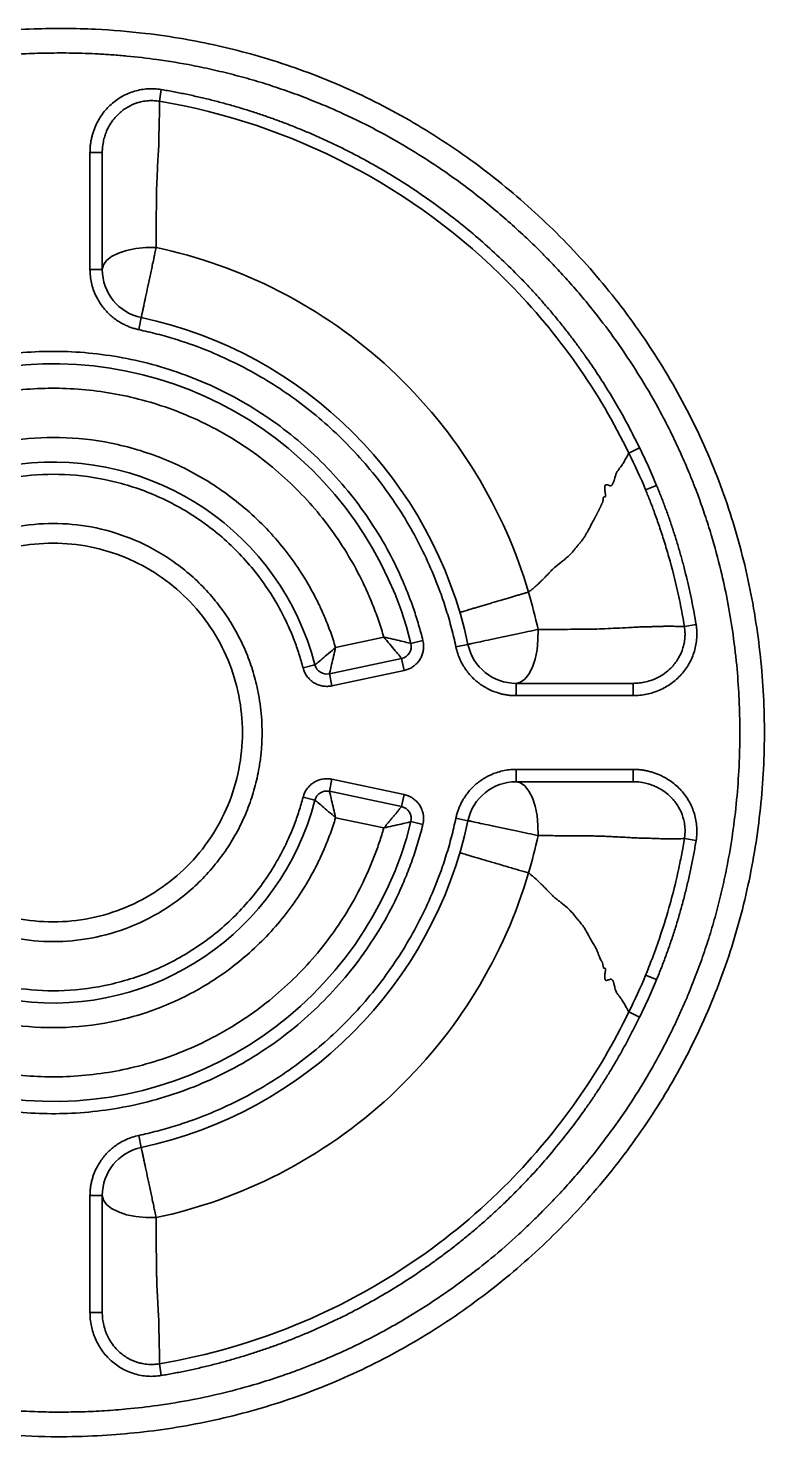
# Model space of a CAD drawing. Header units: millimetres. Extents: x 5 to 416, y 2 to 292.
# Drawn here: x 316.89 to 341.86, y 189.2 to 236.94 of the extents above; entities that cross this region are included whole.
import ezdxf

# ---------------------------------------------------------------- set-up
doc = ezdxf.new("R2010")
doc.units = ezdxf.units.MM

msp = doc.modelspace()

# ---------------------------------------------------------------- linework, layer by layer
at = {"color": 7, "linetype": 'Continuous', "lineweight": 35}
for p, q in [((321.33247, 234.46004), (321.39928, 234.857)), ((318.98188, 228.75993), (318.98188, 232.72445)), ((319.39854, 232.72527), (319.39854, 228.75993)), ((319.39854, 228.75993), (318.98188, 228.75993)), ((320.71889, 227.12965), (320.63231, 226.72207)), ((337.61137, 222.71196), (337.25013, 222.53493)), ((338.18788, 221.44309), (337.81611, 221.28901)), ((339.52739, 216.72993), (339.12936, 216.66421)), ((327.30607, 215.95542), (328.94119, 216.30297)), ((329.86183, 216.08737), (330.26616, 216.18801)), ((331.38554, 215.96884), (331.79311, 216.05542)), ((326.20348, 215.25804), (326.60689, 215.3623)), ((329.54413, 215.57918), (327.09693, 215.05901)), ((329.63076, 215.17162), (329.54413, 215.57918)), ((327.09693, 215.05901), (327.18356, 214.65145)), ((329.63076, 215.17162), (327.18356, 214.65145)), ((333.4234, 214.73508), (333.4234, 214.31841)), ((333.4234, 214.73508), (337.39379, 214.73508)), ((337.39379, 214.73508), (337.39379, 214.31841)), ((337.39379, 214.31841), (333.4234, 214.31841)), ((327.18356, 211.48537), (327.09693, 211.07781)), ((327.18356, 211.48537), (329.63076, 210.9652)), ((333.4234, 211.81841), (337.39379, 211.81841)), ((333.4234, 211.40174), (333.4234, 211.81841)), ((327.09693, 211.07781), (329.54413, 210.55764)), ((337.39464, 211.40174), (333.4234, 211.40174)), ((326.60689, 210.77451), (326.20348, 210.87878)), ((329.54413, 210.55764), (329.63076, 210.9652)), ((328.94119, 209.83384), (327.30607, 210.1814)), ((330.26616, 209.94881), (329.86183, 210.04944)), ((331.79311, 210.0814), (331.38554, 210.16798)), ((339.52739, 209.40689), (339.13024, 209.47253)), ((337.81611, 204.84781), (338.18788, 204.69373)), ((337.25013, 203.60189), (337.61137, 203.42486)), ((320.63231, 199.41474), (320.71889, 199.00717)), ((318.98188, 193.41237), (318.98188, 197.37688)), ((319.39854, 197.37688), (318.98188, 197.37688)), ((319.39854, 197.37688), (319.39854, 193.41237)), ((319.39854, 193.41237), (318.98188, 193.41237)), ((321.39928, 191.27982), (321.33238, 191.67767))]:
    msp.add_line(p, q, dxfattribs=at)
at = {"color": 7, "linetype": 'Continuous', "lineweight": 35, "flags": 128}
for points in [[(319.39854, 228.75993), (319.43455, 228.91489), (319.54103, 229.06314), (319.71337, 229.1983), (319.94413, 229.31451), (320.22334, 229.40675), (320.53892, 229.47105), (320.87725, 229.50461), (321.2237, 229.506)], [(334.16897, 216.56023), (334.16759, 216.21378), (334.13404, 215.87545), (334.06979, 215.55987), (333.97761, 215.28066), (333.86147, 215.0499), (333.72641, 214.87756), (333.57825, 214.77109), (333.4234, 214.73508)], [(333.4234, 211.40174), (333.57825, 211.36573), (333.72641, 211.25925), (333.86147, 211.08691), (333.97761, 210.85615), (334.06979, 210.57695), (334.13404, 210.26136), (334.16759, 209.92304), (334.16897, 209.57659)], [(321.2237, 196.63082), (320.87725, 196.6322), (320.53892, 196.66577), (320.22334, 196.73006), (319.94413, 196.82231), (319.71337, 196.93852), (319.54103, 197.07367), (319.43455, 197.22193), (319.39854, 197.37688)]]:
    msp.add_lwpolyline(points, dxfattribs=at)
at = {"color": 7, "linetype": 'Continuous', "lineweight": 35}
for centre, radius, start, end in [((317.73188, 213.06841), 21.69254, 44.564061, 80.445664), ((321.06521, 228.75993), 1.66667, 180, 258.006999), ((317.73188, 213.06841), 14.375, 11.993001, 78.006999), ((317.73188, 213.06841), 12.5, 13.976108, 346.023892), ((317.73188, 213.06841), 9.16667, 14.491906, 345.508094), ((329.4575, 215.98674), 0.41667, 282, 13.976108), ((333.4234, 216.40174), 1.66667, 191.993001, 270), ((327.0103, 215.46657), 0.41667, 194.491906, 282), ((327.0103, 210.67024), 0.41667, 78, 165.508094), ((333.4234, 209.73508), 1.66667, 90, 168.006999), ((329.4575, 210.15007), 0.41667, 346.023892, 78), ((317.73188, 213.06841), 14.375, 281.993001, 348.006999), ((321.06521, 197.37688), 1.66667, 101.993001, 180), ((317.73188, 213.06841), 21.69254, 293.069586, 315.435939)]:
    msp.add_arc(centre, radius, start, end, dxfattribs=at)
for points, knots in [([(308.83937, 190.99858), (309.71182, 190.67176), (311.34421, 190.06026), (313.7316, 189.53911), (315.80497, 189.2729), (317.55303, 189.19161), (319.02717, 189.2172), (320.34162, 189.31066), (321.60989, 189.46559), (323.31529, 189.76652), (325.43914, 190.32451), (327.91203, 191.28851), (330.26399, 192.5345), (332.46094, 194.0358), (334.47842, 195.76475), (336.29759, 197.69835), (337.89875, 199.81766), (339.25685, 202.10399), (340.34481, 204.53217), (341.14498, 207.0673), (341.65339, 209.67601), (341.878, 212.32479), (341.81435, 214.98331), (341.46503, 217.61834), (340.82828, 220.19759), (339.90218, 222.68671), (338.69299, 225.05298), (337.22366, 227.27013), (335.52203, 229.31513), (333.61017, 231.16172), (331.51389, 232.79249), (329.25011, 234.18188), (326.88105, 235.28944), (324.86387, 235.96486), (323.29557, 236.3559), (322.10561, 236.59111), (320.73575, 236.78976), (319.04161, 236.93022), (316.96423, 236.94161), (314.84778, 236.76103), (312.78314, 236.39586), (310.83099, 235.8998), (309.52275, 235.39955), (308.83937, 235.13823)], [0, 0, 0, 0, 0.02978939, 0.05573712, 0.0780032, 0.09665369, 0.11170322, 0.12517931, 0.13882231, 0.15258744, 0.18059684, 0.20896119, 0.23736841, 0.2656176, 0.29397425, 0.32226149, 0.35044561, 0.37883944, 0.40721156, 0.43543629, 0.46375692, 0.49212449, 0.52037215, 0.54872421, 0.5770516, 0.60524326, 0.63355662, 0.66193301, 0.690221, 0.71855692, 0.74686147, 0.77507894, 0.80341215, 0.83039737, 0.84303158, 0.85513871, 0.86921376, 0.88732341, 0.9095151, 0.93564509, 0.95519554, 0.97659584, 1, 1, 1, 1]), ([(309.1578, 234.36945), (309.26784, 234.41444), (309.50252, 234.51039), (309.87957, 234.65532), (310.30341, 234.80961), (310.77489, 234.96982), (311.53976, 235.21017), (312.43936, 235.45124), (313.468, 235.67306), (314.49968, 235.85291), (315.61856, 235.99258), (316.69361, 236.06902), (317.45315, 236.09432), (317.83812, 236.09629), (317.96962, 236.09696)], [0, 0, 0, 0, 0.0394614, 0.08416537, 0.13408154, 0.18918369, 0.24945201, 0.40021465, 0.49812837, 0.59869329, 0.74777272, 0.87220546, 0.95634824, 1, 1, 1, 1]), ([(317.96962, 236.09696), (318.10694, 236.09636), (318.38862, 236.09512), (318.82154, 236.08374), (319.27509, 236.06407), (319.74882, 236.03416), (320.41084, 235.97883), (321.322, 235.87291), (322.31086, 235.70893), (323.20255, 235.52099), (323.93211, 235.34183), (324.65728, 235.13805), (325.37749, 234.9088), (326.09172, 234.65682), (326.56035, 234.46781), (326.79443, 234.37339)], [0, 0, 0, 0, 0.04552136, 0.09337935, 0.14355198, 0.19601199, 0.2507263, 0.36376574, 0.50000406, 0.58284413, 0.66581167, 0.74899961, 0.83250353, 0.91633401, 1, 1, 1, 1]), ([(318.98188, 232.72445), (318.98248, 232.76825), (318.98368, 232.85557), (318.99536, 232.98587), (319.01429, 233.11487), (319.04117, 233.2426), (319.0758, 233.36902), (319.11825, 233.49416), (319.20911, 233.71834), (319.38194, 234.0253), (319.68894, 234.36957), (320.06331, 234.63786), (320.41821, 234.78705), (320.71531, 234.85813), (320.94323, 234.8855), (321.17266, 234.88873), (321.324, 234.86754), (321.39928, 234.857)], [0, 0, 0, 0, 0.0358545, 0.07147893, 0.10700209, 0.14255389, 0.17826391, 0.21426001, 0.25066708, 0.3762564, 0.50035628, 0.62539753, 0.75022797, 0.81281205, 0.8750377, 0.9378465, 1, 1, 1, 1]), ([(319.3971, 232.72536), (319.39848, 232.76903), (319.40239, 232.89248), (319.42812, 233.07632), (319.47836, 233.27312), (319.54844, 233.46542), (319.68819, 233.73971), (319.92284, 234.03155), (320.25524, 234.2778), (320.5294, 234.39761), (320.76823, 234.45845), (320.95697, 234.48327), (321.15406, 234.4846), (321.27633, 234.46777), (321.33247, 234.46004)], [0, 0, 0, 0, 0.04437645, 0.12545415, 0.18808028, 0.25058148, 0.33310935, 0.50008321, 0.62512636, 0.74999704, 0.80077246, 0.87489229, 0.94256198, 1, 1, 1, 1]), ([(321.2237, 229.506), (321.22447, 229.63613), (321.22602, 229.89613), (321.22808, 230.28109), (321.22999, 230.7057), (321.23351, 231.15321), (321.24223, 231.57045), (321.25467, 231.86771), (321.27007, 232.17132), (321.28318, 232.45909), (321.30011, 232.75714), (321.31234, 232.92678), (321.31704, 233.0377), (321.31321, 233.0919), (321.31153, 233.14092), (321.31231, 233.20792), (321.31806, 233.34608), (321.32515, 233.55408), (321.33059, 233.76758), (321.33384, 233.98706), (321.33455, 234.21308), (321.33321, 234.37214), (321.33247, 234.46005)], [0, 0, 0, 0, 0.050248117, 0.100394895, 0.150685937, 0.218351323, 0.280807037, 0.321325285, 0.34420963, 0.41405355, 0.454227962, 0.500025002, 0.514354479, 0.52690362, 0.535679052, 0.548564448, 0.576517161, 0.64165742, 0.729395613, 0.792712009, 0.885446392, 1, 1, 1, 1]), ([(321.39928, 234.857), (321.54242, 234.83208), (321.82843, 234.78228), (322.25512, 234.69706), (322.67952, 234.60421), (323.10148, 234.50299), (323.52105, 234.39359), (323.93821, 234.27597), (324.35296, 234.15014), (324.76531, 234.01607), (325.17527, 233.87384), (325.58276, 233.72323), (325.98809, 233.56497), (326.25581, 233.45272), (326.38981, 233.39653)], [0, 0, 0, 0, 0.08362953, 0.16709773, 0.25043663, 0.33367842, 0.41685542, 0.5, 0.58314458, 0.66632158, 0.74956337, 0.83290227, 0.91637047, 1, 1, 1, 1]), ([(326.79443, 234.37339), (326.89347, 234.33195), (327.14195, 234.22795), (327.58595, 234.03061), (328.17266, 233.75259), (328.96634, 233.34394), (329.85401, 232.83511), (330.69839, 232.29346), (331.39443, 231.80727), (331.99823, 231.35542), (332.58796, 230.88388), (333.16213, 230.3933), (333.72124, 229.8863), (334.07979, 229.5338), (334.25891, 229.35769)], [0, 0, 0, 0, 0.03558279, 0.08928073, 0.16102703, 0.25075091, 0.38510435, 0.49998242, 0.58313496, 0.66646808, 0.74990247, 0.83335711, 0.91675023, 1, 1, 1, 1]), ([(326.38981, 233.39653), (326.52204, 233.33934), (326.7863, 233.22504), (327.17814, 233.04396), (327.56617, 232.85603), (327.9501, 232.66055), (328.33001, 232.45771), (328.70588, 232.24745), (329.07771, 232.02978), (329.44551, 231.80472), (329.80927, 231.57225), (330.28842, 231.25274), (330.87512, 230.83635), (331.55851, 230.31024), (332.21984, 229.75772), (332.86126, 229.18092), (333.26951, 228.77557), (333.47388, 228.57266)], [0, 0, 0, 0, 0.05011098, 0.10014671, 0.15012618, 0.20006847, 0.24999268, 0.29991795, 0.34986341, 0.39984816, 0.44989128, 0.50001174, 0.60015384, 0.70007086, 0.79991556, 0.89984103, 1, 1, 1, 1]), ([(321.2237, 229.506), (321.21704, 229.47471), (321.20444, 229.41552), (321.18596, 229.3288), (321.16948, 229.25119), (321.1551, 229.18322), (321.13052, 229.06719), (321.09647, 228.90747), (321.03658, 228.62493), (320.9639, 228.28309), (320.88297, 227.90203), (320.82537, 227.63091), (320.78701, 227.45031), (320.76648, 227.35362), (320.75257, 227.28824), (320.74375, 227.24641), (320.73579, 227.21008), (320.72843, 227.17348), (320.71966, 227.13844), (320.71917, 227.13281), (320.71889, 227.12965)], [0, 0, 0, 0, 0.03138588, 0.05938659, 0.08400039, 0.10522726, 0.12306834, 0.19160772, 0.25022148, 0.3771077, 0.49986632, 0.62262493, 0.68593291, 0.74977971, 0.78175417, 0.81366053, 0.84341877, 0.87700158, 0.93080679, 1, 1, 1, 1]), ([(333.84741, 217.82818), (333.44392, 219.19452), (332.84859, 220.56036), (331.27289, 223.13265), (330.29244, 224.3371), (328.03253, 226.43447), (326.75455, 227.32586), (324.05413, 228.71181), (322.63373, 229.20641), (321.2237, 229.506)], [0, 0, 0, 0, 0.25, 0.25, 0.5, 0.5, 0.75, 0.75, 1, 1, 1, 1]), ([(334.25891, 229.35769), (334.35381, 229.26196), (334.56965, 229.04424), (334.92387, 228.66999), (335.34414, 228.20526), (335.90586, 227.54684), (336.52256, 226.75971), (337.14448, 225.88063), (337.73599, 224.9611), (338.25325, 224.06231), (338.69315, 223.20447), (339.01381, 222.52354), (339.19597, 222.09418), (339.28024, 221.89556)], [0, 0, 0, 0, 0.04467291, 0.10160307, 0.17075455, 0.25230752, 0.38838545, 0.50197838, 0.60906196, 0.75063231, 0.84543864, 0.92849923, 1, 1, 1, 1]), ([(320.63231, 226.72207), (320.58745, 226.73248), (320.49801, 226.75323), (320.36704, 226.79539), (320.23925, 226.84546), (320.11481, 226.90425), (319.92822, 227.00786), (319.69235, 227.17808), (319.43821, 227.44206), (319.2327, 227.74561), (319.10272, 228.03965), (319.02814, 228.30394), (318.989, 228.53053), (318.98426, 228.6833), (318.98188, 228.75993)], [0, 0, 0, 0, 0.048729019, 0.097150143, 0.145476293, 0.193921642, 0.242698794, 0.371291517, 0.500037944, 0.628630703, 0.757377168, 0.838383315, 0.918926898, 1, 1, 1, 1]), ([(333.18708, 228.2902), (334.02677, 227.43765), (334.79298, 226.51769), (336.15321, 224.58449), (336.7472, 223.57147), (337.24998, 222.53486)], [0, 0, 0, 0, 0.5, 0.5, 1, 1, 1, 1]), ([(333.47388, 228.57266), (333.56715, 228.47697), (333.7536, 228.28568), (334.02651, 227.99253), (334.29423, 227.69508), (334.55628, 227.39286), (334.8128, 227.086), (335.06374, 226.77447), (335.30912, 226.45828), (335.54893, 226.13742), (335.84542, 225.7254), (336.19148, 225.21791), (336.57788, 224.60975), (336.94362, 223.98939), (337.2906, 223.35775), (337.50439, 222.92734), (337.61137, 222.71196)], [0, 0, 0, 0, 0.05563539, 0.11120843, 0.16673735, 0.2222404, 0.27773587, 0.33324205, 0.38877722, 0.44435965, 0.50000752, 0.60010252, 0.70004265, 0.7999345, 0.89988477, 1, 1, 1, 1]), ([(331.38554, 215.96884), (331.36246, 216.07403), (331.31633, 216.28429), (331.23795, 216.59745), (331.15289, 216.9087), (331.0605, 217.21788), (330.96095, 217.52503), (330.7799, 218.04256), (330.48995, 218.76072), (330.04689, 219.66497), (329.53607, 220.54143), (328.76202, 221.67036), (327.63802, 222.97455), (326.33394, 224.09846), (325.20503, 224.87252), (324.32871, 225.38329), (323.4243, 225.82638), (322.60643, 226.1568), (321.88271, 226.40019), (321.26214, 226.5795), (320.84234, 226.67453), (320.63231, 226.72207)], [0, 0, 0, 0, 0.02009421, 0.04016841, 0.06023337, 0.08029983, 0.10037855, 0.12048027, 0.18260817, 0.24476352, 0.30823471, 0.37173395, 0.50000399, 0.62827402, 0.69174521, 0.75524445, 0.81737235, 0.8795277, 0.91969348, 0.9598222, 1, 1, 1, 1]), ([(330.26616, 209.94881), (330.24007, 209.84701), (330.18792, 209.64356), (330.10035, 209.34106), (330.00604, 209.04089), (329.9043, 208.74324), (329.79532, 208.44804), (329.67905, 208.15531), (329.44569, 207.607), (329.05651, 206.81974), (328.44436, 205.81969), (327.73578, 204.86799), (326.65645, 203.66962), (325.09481, 202.362), (322.96608, 201.17708), (320.69347, 200.42201), (318.40055, 200.1029), (316.15276, 200.18534), (313.9516, 200.64821), (311.80363, 201.51168), (309.78068, 202.79319), (308.00106, 204.4575), (306.56562, 206.42639), (305.53975, 208.59022), (304.94403, 210.82729), (304.75239, 213.06841), (304.94403, 215.30953), (305.53975, 217.5466), (306.56562, 219.71043), (308.00106, 221.67932), (309.78068, 223.34363), (311.80363, 224.62513), (313.9516, 225.4886), (316.15276, 225.95147), (318.40055, 226.03392), (320.69347, 225.71481), (322.96608, 224.95973), (325.09481, 223.77482), (326.65634, 222.46729), (327.73568, 221.26894), (328.44419, 220.31737), (329.05647, 219.3172), (329.48047, 218.45933), (329.76936, 217.76352), (329.95826, 217.24603), (330.12649, 216.72128), (330.21958, 216.36588), (330.26616, 216.18801)], [0, 0, 0, 0, 0.00421646, 0.008426891, 0.012633794, 0.016839678, 0.021047051, 0.025258422, 0.029476289, 0.044955793, 0.060441179, 0.07646321, 0.092491094, 0.125075916, 0.157660737, 0.189676013, 0.220609673, 0.250050857, 0.27949204, 0.310425701, 0.342440976, 0.375025798, 0.40761062, 0.439625895, 0.470559556, 0.500000739, 0.529441923, 0.560375584, 0.592390859, 0.624975681, 0.657560503, 0.689575778, 0.720509438, 0.749950622, 0.779391806, 0.810325466, 0.842340741, 0.874925563, 0.907510385, 0.923532416, 0.939560299, 0.955039803, 0.970525189, 0.977899538, 0.985261157, 0.992623495, 1, 1, 1, 1]), ([(328.94119, 216.30297), (328.91455, 216.39296), (328.8613, 216.57282), (328.77327, 216.83993), (328.67936, 217.10477), (328.57897, 217.36716), (328.47228, 217.62716), (328.35923, 217.88475), (328.13388, 218.36639), (327.76267, 219.05627), (327.18737, 219.92925), (326.52873, 220.75679), (325.53453, 221.79414), (324.11035, 222.91789), (322.18695, 223.92286), (320.1462, 224.54717), (318.09538, 224.78771), (316.09074, 224.67509), (314.13347, 224.22752), (312.22973, 223.4278), (310.44209, 222.26225), (308.87263, 220.76312), (307.608, 218.99924), (306.70419, 217.06602), (306.17889, 215.06907), (306.00974, 213.06841), (306.17889, 211.06775), (306.70419, 209.0708), (307.608, 207.13758), (308.87263, 205.3737), (310.44209, 203.87457), (312.22973, 202.70901), (314.13347, 201.9093), (316.09074, 201.46172), (318.09538, 201.34911), (320.1462, 201.58964), (322.18695, 202.21396), (324.11035, 203.21893), (325.53441, 204.34259), (326.52864, 205.37992), (327.18719, 206.20733), (327.76262, 207.08042), (328.16709, 207.83224), (328.4467, 208.44377), (328.63185, 208.8996), (328.79898, 209.3625), (328.89376, 209.67663), (328.94119, 209.83384)], [0, 0, 0, 0, 0.00422272, 0.00843957, 0.012653, 0.01686547, 0.02107943, 0.02529734, 0.02952165, 0.04500509, 0.06049517, 0.07650663, 0.09252468, 0.12507407, 0.15762347, 0.18961928, 0.22056234, 0.25004962, 0.2795369, 0.31047997, 0.34247578, 0.37502517, 0.40757457, 0.43957038, 0.47051344, 0.50000072, 0.529488, 0.56043107, 0.59242688, 0.62497627, 0.65752567, 0.68952148, 0.72046454, 0.74995182, 0.7794391, 0.81038216, 0.84237798, 0.87492737, 0.90747676, 0.92348822, 0.93950627, 0.95498971, 0.97047979, 0.97786521, 0.98523827, 0.99261215, 1, 1, 1, 1]), ([(327.30607, 210.1814), (327.27836, 210.09211), (327.22298, 209.91366), (327.1305, 209.6492), (327.03124, 209.38744), (326.92452, 209.1286), (326.81052, 208.87262), (326.60275, 208.43917), (326.27285, 207.8421), (325.7738, 207.10231), (325.20436, 206.40191), (324.34717, 205.52523), (323.12303, 204.57782), (321.47459, 203.73434), (319.72895, 203.215), (317.9769, 203.02184), (316.26587, 203.12874), (314.59684, 203.52036), (312.97515, 204.21113), (311.45379, 205.21226), (310.11898, 206.49599), (309.04376, 208.00382), (308.27533, 209.65497), (307.82858, 211.36009), (307.68468, 213.06841), (307.82858, 214.77672), (308.27533, 216.48184), (309.04376, 218.133), (310.11898, 219.64083), (311.45379, 220.92456), (312.97515, 221.92569), (314.59684, 222.61646), (316.26587, 223.00807), (317.9769, 223.11498), (319.72895, 222.92182), (321.47459, 222.40248), (323.12303, 221.559), (324.34705, 220.61168), (325.20425, 219.73502), (325.77364, 219.03475), (326.27273, 218.29482), (326.64799, 217.61609), (326.92767, 217.01002), (327.13566, 216.48933), (327.24923, 216.13349), (327.30607, 215.95542)], [0, 0, 0, 0, 0.00492805, 0.00984879, 0.01476607, 0.01968379, 0.02460579, 0.02953596, 0.04502023, 0.06051229, 0.07651994, 0.09253533, 0.12507347, 0.15761161, 0.18960126, 0.22054737, 0.25004946, 0.27955154, 0.31049766, 0.34248731, 0.37502545, 0.40756359, 0.43955323, 0.47049935, 0.50000143, 0.52950352, 0.56044963, 0.59243928, 0.62497742, 0.65751556, 0.68950521, 0.72045132, 0.74995341, 0.77945549, 0.81040161, 0.84239126, 0.8749294, 0.90746754, 0.92347518, 0.93949057, 0.95497484, 0.9704669, 0.98031474, 0.99014877, 1, 1, 1, 1]), ([(337.24997, 222.53485), (337.23581, 222.5112), (337.20067, 222.45254), (337.13899, 222.34245), (337.08367, 222.23779), (337.03398, 222.15645), (336.99665, 222.10449), (336.94427, 222.03721), (336.88731, 221.96172), (336.83031, 221.87752), (336.78645, 221.76445), (336.75808, 221.6471), (336.73238, 221.55223), (336.71133, 221.503), (336.68698, 221.46429), (336.65988, 221.43783), (336.63032, 221.42519), (336.6028, 221.43066), (336.58075, 221.44083), (336.56391, 221.44704), (336.54238, 221.45472), (336.51892, 221.46214), (336.49353, 221.46744), (336.47205, 221.46743), (336.44908, 221.45936), (336.43483, 221.41945), (336.42907, 221.34786), (336.4352, 221.26862), (336.44489, 221.19997), (336.45273, 221.1528), (336.45727, 221.11252), (336.45946, 221.07567), (336.45161, 221.04379), (336.42732, 221.05194), (336.40976, 221.06008), (336.39873, 221.05736), (336.3896, 221.04817), (336.38235, 221.0328), (336.37619, 220.99659), (336.37325, 220.95007), (336.36681, 220.90778), (336.36219, 220.88473), (336.35527, 220.8648), (336.34358, 220.84232), (336.32991, 220.81185), (336.31609, 220.7825), (336.30256, 220.75372), (336.28922, 220.72563), (336.27609, 220.69821), (336.26317, 220.67145), (336.25046, 220.64535), (336.23795, 220.61992), (336.22566, 220.59514), (336.21359, 220.57102), (336.20175, 220.54755), (336.19014, 220.52475), (336.17877, 220.5026), (336.16766, 220.48111), (336.1568, 220.46028), (336.1462, 220.44011), (336.13589, 220.4206), (336.12586, 220.40176), (336.11613, 220.38357), (336.10671, 220.36606), (336.08412, 220.32424), (336.0503, 220.26235), (335.97693, 220.12773), (335.90575, 219.98961), (335.8291, 219.84716), (335.77986, 219.75853), (335.72728, 219.67276), (335.66515, 219.58794), (335.59362, 219.49837), (335.51179, 219.40328), (335.44725, 219.32639), (335.40234, 219.27114), (335.36635, 219.22302), (335.31323, 219.15677), (335.23089, 219.07252), (335.12977, 218.98051), (334.97271, 218.85444), (334.7962, 218.71792), (334.64162, 218.58141), (334.55086, 218.48057), (334.47988, 218.40676), (334.40636, 218.33093), (334.32964, 218.25379), (334.24138, 218.16655), (334.14418, 218.07417), (334.04195, 217.98313), (333.94423, 217.90174), (333.87978, 217.85281), (333.84732, 217.82815)], [0, 0, 0, 0, 0.028505655, 0.070710073, 0.12559428, 0.141158779, 0.162230976, 0.18850531, 0.224592544, 0.251097112, 0.277870717, 0.313198693, 0.326296614, 0.338245871, 0.349142707, 0.359425759, 0.367872371, 0.374916906, 0.378051614, 0.381624187, 0.385622066, 0.391675289, 0.396491771, 0.401998551, 0.406300153, 0.413816212, 0.424382258, 0.437642522, 0.443514484, 0.449043032, 0.454253486, 0.457979649, 0.462936523, 0.467833194, 0.470015313, 0.472196557, 0.474590216, 0.477532197, 0.480661583, 0.490075265, 0.495713875, 0.498167824, 0.499907631, 0.505248549, 0.510415707, 0.515416273, 0.520256826, 0.524943386, 0.529481444, 0.533875997, 0.53813157, 0.54225225, 0.546241711, 0.550103244, 0.553839777, 0.557453907, 0.560947916, 0.564323804, 0.567583301, 0.570727897, 0.573758857, 0.576677241, 0.579483926, 0.582179621, 0.584764882, 0.598735432, 0.610388412, 0.644940586, 0.657683321, 0.670645543, 0.682432867, 0.694873801, 0.709822023, 0.725093954, 0.741435171, 0.746714078, 0.751072159, 0.763189394, 0.777490323, 0.79415005, 0.813299267, 0.851396184, 0.875518984, 0.887247615, 0.899320814, 0.911743655, 0.924521505, 0.937660031, 0.955386332, 0.97161296, 0.98569964, 1, 1, 1, 1]), ([(337.61137, 222.71196), (337.6626, 222.60727), (337.76491, 222.39814), (337.9115, 222.08157), (338.05323, 221.7636), (338.14302, 221.54986), (338.18788, 221.44308)], [0, 0, 0, 0, 0.25082447, 0.5010528, 0.75075463, 1, 1, 1, 1]), ([(326.20348, 215.25804), (326.1821, 215.33804), (326.13938, 215.49793), (326.06676, 215.73523), (325.98797, 215.97034), (325.90239, 216.2031), (325.81018, 216.43356), (325.64074, 216.82454), (325.3681, 217.36458), (324.94925, 218.03653), (324.46574, 218.67542), (323.73093, 219.47901), (322.67039, 220.35435), (321.22809, 221.14508), (319.69064, 221.64599), (318.14099, 221.85339), (316.62291, 221.79051), (315.1374, 221.4715), (313.68895, 220.88291), (312.32578, 220.0132), (311.12724, 218.88671), (310.31957, 217.77394), (309.80922, 216.81205), (309.50099, 216.07263), (309.2636, 215.31711), (309.11698, 214.64522), (309.03372, 214.05951), (308.98996, 213.56478), (308.98457, 213.23397), (308.98188, 213.06841)], [0, 0, 0, 0, 0.009837945, 0.019661006, 0.02947709, 0.039294124, 0.04912003, 0.058962712, 0.08991495, 0.120884632, 0.152914626, 0.184961969, 0.250101552, 0.315241135, 0.379249668, 0.441109519, 0.500002927, 0.558896335, 0.620756187, 0.684764719, 0.749904302, 0.815043886, 0.847073878, 0.879121218, 0.910073458, 0.941043142, 0.960702213, 0.980333349, 1, 1, 1, 1]), ([(339.28024, 221.89556), (339.33463, 221.76223), (339.4545, 221.46838), (339.63828, 220.98168), (339.83975, 220.40717), (340.09876, 219.5923), (340.35567, 218.64291), (340.59109, 217.56238), (340.77372, 216.49324), (340.90645, 215.39659), (340.9789, 214.39631), (341.00635, 213.63551), (341.00859, 213.22516), (341.00944, 213.06841)], [0, 0, 0, 0, 0.04771579, 0.10516374, 0.17238101, 0.2494447, 0.38846995, 0.49812338, 0.61580802, 0.74777177, 0.86401996, 0.94805474, 1, 1, 1, 1]), ([(337.81611, 221.28901), (337.86616, 221.16575), (337.97142, 220.90649), (338.12684, 220.49441), (338.28752, 220.0403), (338.44992, 219.543), (338.66693, 218.8159), (338.87587, 217.98912), (339.03781, 217.20234), (339.10605, 216.80121), (339.12936, 216.66421)], [0, 0, 0, 0, 0.08283381, 0.17423521, 0.27420358, 0.38276036, 0.49995435, 0.74664222, 0.91346971, 1, 1, 1, 1]), ([(338.18788, 221.44308), (338.23892, 221.31779), (338.34103, 221.06718), (338.48497, 220.6875), (338.62216, 220.30507), (338.75194, 219.91962), (338.87449, 219.53123), (338.98976, 219.13987), (339.09777, 218.74556), (339.19849, 218.34828), (339.29199, 217.94805), (339.37807, 217.54483), (339.45742, 217.13874), (339.50403, 216.86637), (339.52739, 216.72993)], [0, 0, 0, 0, 0.08265137, 0.1653247, 0.24805084, 0.3308606, 0.4137847, 0.49685372, 0.5800981, 0.66354805, 0.7472336, 0.83118451, 0.91543025, 1, 1, 1, 1]), ([(310.64854, 213.06841), (310.64917, 213.14051), (310.65043, 213.28458), (310.66066, 213.50036), (310.67699, 213.71557), (310.70002, 213.9302), (310.7296, 214.14425), (310.79188, 214.51202), (310.9135, 215.02881), (311.13863, 215.68869), (311.43159, 216.33232), (311.91815, 217.16527), (312.68758, 218.11296), (313.8203, 219.0329), (315.08977, 219.69059), (316.40993, 220.07011), (317.73188, 220.19137), (319.05383, 220.07011), (320.37398, 219.69059), (321.64345, 219.0329), (322.77617, 218.11296), (323.54551, 217.16538), (324.03209, 216.33245), (324.32502, 215.68897), (324.55017, 215.02893), (324.68846, 214.44208), (324.76669, 213.93097), (324.80765, 213.50052), (324.81269, 213.21255), (324.81521, 213.06841)], [0, 0, 0, 0, 0.00973072, 0.01944444, 0.02915019, 0.03885705, 0.04857409, 0.05831032, 0.08919652, 0.12010238, 0.15227626, 0.18446988, 0.25011907, 0.31576826, 0.38005323, 0.44177229, 0.50000334, 0.55823439, 0.61995345, 0.68423842, 0.74988761, 0.8155368, 0.84771068, 0.8799043, 0.9107905, 0.94169635, 0.96113859, 0.98054894, 1, 1, 1, 1]), ([(324.14854, 213.06841), (324.14854, 213.90835), (323.98153, 214.74796), (323.33867, 216.29996), (322.86307, 217.01175), (321.67522, 218.1996), (320.96343, 218.6752), (319.41143, 219.31807), (318.57182, 219.48508), (316.89194, 219.48508), (316.05233, 219.31807), (314.50032, 218.6752), (313.78854, 218.1996), (312.60068, 217.01175), (312.12508, 216.29996), (311.48222, 214.74796), (311.31521, 213.90835), (311.31521, 213.06841)], [0, 0, 0, 0, 0.125, 0.125, 0.25, 0.25, 0.375, 0.375, 0.5, 0.5, 0.625, 0.625, 0.75, 0.75, 0.875, 0.875, 1, 1, 1, 1]), ([(333.84741, 217.82818), (333.81316, 217.81805), (333.74251, 217.79717), (333.62868, 217.76353), (333.50507, 217.72701), (333.37147, 217.68756), (333.22857, 217.64536), (333.07737, 217.6007), (332.91942, 217.55405), (332.75683, 217.50602), (332.59228, 217.4574), (332.42888, 217.40911), (332.27013, 217.36217), (332.11964, 217.31765), (331.98094, 217.2766), (331.85717, 217.23995), (331.75092, 217.20847), (331.664, 217.18269), (331.59724, 217.16287), (331.55117, 217.14917), (331.52339, 217.14088), (331.52004, 217.13985), (331.51839, 217.13935)], [0, 0, 0, 0, 0.0349787, 0.07213763, 0.11153913, 0.15322202, 0.19719454, 0.24342697, 0.29184443, 0.34232063, 0.39467347, 0.44866339, 0.50399549, 0.56032572, 0.61727143, 0.67442553, 0.73137307, 0.78770871, 0.8430531, 0.89706681, 0.94946034, 1, 1, 1, 1]), ([(339.52739, 216.72993), (339.53318, 216.69252), (339.54477, 216.61761), (339.55352, 216.50387), (339.55594, 216.38914), (339.55, 216.23663), (339.52628, 216.04676), (339.45457, 215.75016), (339.30459, 215.39595), (339.03642, 215.02265), (338.69207, 214.71654), (338.35727, 214.52871), (338.07069, 214.41995), (337.84883, 214.3616), (337.62245, 214.3245), (337.46981, 214.32043), (337.39379, 214.31841)], [0, 0, 0, 0, 0.03103215, 0.06215102, 0.09346945, 0.12509808, 0.18725097, 0.25001618, 0.37493684, 0.4999705, 0.62388863, 0.74983038, 0.81238744, 0.87490063, 0.93769135, 1, 1, 1, 1]), ([(328.94119, 216.30297), (329.07581, 216.14388), (329.2116, 215.98156), (329.38648, 215.7707), (329.43966, 215.70625), (329.51935, 215.60942), (329.54413, 215.57918), (329.54413, 215.57918)], [0, 0, 0, 0, 0.5, 0.5, 0.75, 0.75, 1, 1, 1, 1]), ([(329.86183, 216.08737), (329.86183, 216.08737), (329.82365, 216.09707), (329.70115, 216.12755), (329.61951, 216.14761), (329.35181, 216.21173), (329.14491, 216.25911), (328.94119, 216.30297)], [0, 0, 0, 0, 0.25, 0.25, 0.5, 0.5, 1, 1, 1, 1]), ([(331.79311, 216.05542), (331.79311, 216.05543), (331.80555, 216.05808), (331.86361, 216.07043), (331.90938, 216.08016), (332.03886, 216.10769), (332.12268, 216.1255), (332.32526, 216.16856), (332.44399, 216.19378), (332.70435, 216.2491), (332.84578, 216.27915), (333.13414, 216.34041), (333.28085, 216.37158), (333.56359, 216.43164), (333.69953, 216.46052), (333.95064, 216.51386), (334.06584, 216.53832), (334.16897, 216.56023)], [0, 0, 0, 0, 0.125, 0.125, 0.25, 0.25, 0.375, 0.375, 0.5, 0.5, 0.625, 0.625, 0.75, 0.75, 0.875, 0.875, 1, 1, 1, 1]), ([(339.12989, 216.6643), (339.04678, 216.66515), (338.89963, 216.66666), (338.69302, 216.66773), (338.54184, 216.66789), (338.41651, 216.66748), (338.29155, 216.66486), (338.14161, 216.6605), (338.00016, 216.6548), (337.88097, 216.64752), (337.80633, 216.64497), (337.72859, 216.65121), (337.62828, 216.64702), (337.46458, 216.63732), (337.20166, 216.62345), (336.84723, 216.60624), (336.4513, 216.58575), (336.11714, 216.5741), (335.8497, 216.57221), (335.55205, 216.5675), (335.16092, 216.56501), (334.67338, 216.56228), (334.33683, 216.56091), (334.16897, 216.56023)], [0, 0, 0, 0, 0.10817946, 0.19155106, 0.24895307, 0.27909671, 0.32599084, 0.37506837, 0.4235255, 0.44644904, 0.46630177, 0.4777201, 0.4993916, 0.53203245, 0.57688532, 0.64070438, 0.69912966, 0.74942069, 0.77898098, 0.80825645, 0.87003197, 0.93517437, 1, 1, 1, 1]), ([(339.12936, 216.66421), (339.13483, 216.62784), (339.1464, 216.55082), (339.15323, 216.4275), (339.14992, 216.27027), (339.12746, 216.10266), (339.06656, 215.86396), (338.9451, 215.58817), (338.69029, 215.24581), (338.39449, 215.01547), (338.13744, 214.88817), (337.95958, 214.82009), (337.77668, 214.77073), (337.57383, 214.73994), (337.45071, 214.73661), (337.39379, 214.73508)], [0, 0, 0, 0, 0.03734826, 0.07909585, 0.1252966, 0.19697875, 0.25028451, 0.37531896, 0.50022871, 0.68104844, 0.74975193, 0.79165399, 0.8747311, 0.94207498, 1, 1, 1, 1]), ([(327.30607, 215.95542), (327.14784, 215.81554), (326.98905, 215.67935), (326.7851, 215.50849), (326.72429, 215.4583), (326.63435, 215.38455), (326.60689, 215.3623), (326.60689, 215.3623)], [0, 0, 0, 0, 0.5, 0.5, 0.75, 0.75, 1, 1, 1, 1]), ([(327.09693, 215.05901), (327.09693, 215.05901), (327.10531, 215.09365), (327.13263, 215.20755), (327.15105, 215.28475), (327.2124, 215.54502), (327.25964, 215.74941), (327.30607, 215.95542)], [0, 0, 0, 0, 0.25, 0.25, 0.5, 0.5, 1, 1, 1, 1]), ([(330.29083, 215.98674), (330.2903, 215.96376), (330.28923, 215.91793), (330.28045, 215.84971), (330.2664, 215.78237), (330.23942, 215.69179), (330.19058, 215.58113), (330.10846, 215.45982), (330.00678, 215.35402), (329.89015, 215.27023), (329.76407, 215.20652), (329.67522, 215.18326), (329.63076, 215.17162)], [0, 0, 0, 0, 0.060816645, 0.121264042, 0.181758873, 0.242716844, 0.371216565, 0.500100663, 0.628600477, 0.757484668, 0.878647978, 1, 1, 1, 1]), ([(333.4234, 214.31841), (333.37736, 214.31927), (333.28556, 214.32098), (333.14868, 214.335), (333.01328, 214.35743), (332.87935, 214.38908), (332.67529, 214.45166), (332.4092, 214.56914), (332.10575, 214.77456), (331.84166, 215.02878), (331.65342, 215.28939), (331.52554, 215.53242), (331.44018, 215.74593), (331.40379, 215.89438), (331.38554, 215.96884)], [0, 0, 0, 0, 0.048729019, 0.097150143, 0.145476293, 0.193921642, 0.242698794, 0.371291517, 0.500037944, 0.628630703, 0.757377168, 0.838383315, 0.918926898, 1, 1, 1, 1]), ([(327.18356, 214.65145), (327.15838, 214.64678), (327.10823, 214.63746), (327.03186, 214.63231), (326.95534, 214.63381), (326.84997, 214.64577), (326.71781, 214.68006), (326.56909, 214.75339), (326.43684, 214.85386), (326.33094, 214.97605), (326.24947, 215.11172), (326.21882, 215.20924), (326.20348, 215.25804)], [0, 0, 0, 0, 0.060381846, 0.120294433, 0.180250706, 0.2407625, 0.37027251, 0.500124211, 0.629634047, 0.759485644, 0.87965595, 1, 1, 1, 1]), ([(308.98188, 213.06841), (308.98255, 212.9856), (308.9839, 212.8201), (308.99483, 212.57218), (309.01228, 212.32484), (309.03689, 212.07807), (309.0685, 211.83187), (309.1347, 211.41093), (309.26352, 210.81984), (309.5009, 210.06446), (309.80915, 209.3249), (310.31949, 208.363), (311.12723, 207.25011), (312.32578, 206.12362), (313.68895, 205.25391), (315.1374, 204.66532), (316.62291, 204.3463), (318.14099, 204.28343), (319.69064, 204.49083), (321.22809, 204.99174), (322.67039, 205.78246), (323.73082, 206.65771), (324.46564, 207.46129), (324.94909, 208.10004), (325.368, 208.77213), (325.67808, 209.38595), (325.90527, 209.93219), (326.07144, 210.40022), (326.15944, 210.71916), (326.20348, 210.87878)], [0, 0, 0, 0, 0.009837945, 0.019661006, 0.02947709, 0.039294124, 0.04912003, 0.058962712, 0.08991495, 0.120884632, 0.152914626, 0.184961969, 0.250101552, 0.315241135, 0.379249668, 0.441109519, 0.500002927, 0.558896335, 0.620756187, 0.684764719, 0.749904302, 0.815043886, 0.847073878, 0.879121218, 0.910073458, 0.941043142, 0.960702213, 0.980333349, 1, 1, 1, 1]), ([(324.81521, 213.06841), (324.81458, 212.99631), (324.81332, 212.85224), (324.80309, 212.63645), (324.78676, 212.42125), (324.76373, 212.20662), (324.73415, 211.99257), (324.67187, 211.6248), (324.55025, 211.10801), (324.32512, 210.44812), (324.03216, 209.80449), (323.54561, 208.97155), (322.77617, 208.02386), (321.64345, 207.10392), (320.37398, 206.44622), (319.05383, 206.06671), (317.73188, 205.94545), (316.40993, 206.06671), (315.08977, 206.44622), (313.8203, 207.10392), (312.68758, 208.02386), (311.91824, 208.97143), (311.43166, 209.80436), (311.13873, 210.44785), (310.91358, 211.10788), (310.77529, 211.69474), (310.69706, 212.20585), (310.6561, 212.6363), (310.65106, 212.92427), (310.64854, 213.06841)], [0, 0, 0, 0, 0.00973072, 0.01944444, 0.02915019, 0.03885705, 0.04857409, 0.05831032, 0.08919652, 0.12010238, 0.15227626, 0.18446988, 0.25011907, 0.31576826, 0.38005323, 0.44177229, 0.50000334, 0.55823439, 0.61995345, 0.68423842, 0.74988761, 0.8155368, 0.84771068, 0.8799043, 0.9107905, 0.94169635, 0.96113859, 0.98054894, 1, 1, 1, 1]), ([(311.31521, 213.06841), (311.31521, 212.22847), (311.48222, 211.38886), (312.12508, 209.83685), (312.60068, 209.12507), (313.78854, 207.93721), (314.50032, 207.46161), (316.05233, 206.81875), (316.89194, 206.65174), (318.57182, 206.65174), (319.41143, 206.81875), (320.96343, 207.46161), (321.67522, 207.93721), (322.86307, 209.12507), (323.33867, 209.83685), (323.98153, 211.38886), (324.14854, 212.22847), (324.14854, 213.06841)], [0, 0, 0, 0, 0.125, 0.125, 0.25, 0.25, 0.375, 0.375, 0.5, 0.5, 0.625, 0.625, 0.75, 0.75, 0.875, 0.875, 1, 1, 1, 1]), ([(341.00944, 213.06841), (341.00887, 212.93784), (341.0072, 212.55381), (340.98225, 211.79298), (340.91045, 210.7818), (340.77558, 209.6587), (340.60715, 208.66746), (340.42599, 207.81357), (340.24553, 207.08327), (340.04131, 206.36056), (339.81264, 205.6456), (339.56158, 204.9378), (339.37405, 204.47352), (339.28024, 204.24126)], [0, 0, 0, 0, 0.043267045, 0.127259967, 0.252211675, 0.379072799, 0.501958217, 0.585264853, 0.668287088, 0.751200241, 0.834085862, 0.916999865, 1, 1, 1, 1]), ([(326.20348, 210.87878), (326.21052, 210.9034), (326.22456, 210.95244), (326.25402, 211.02309), (326.28949, 211.0909), (326.34719, 211.17987), (326.43684, 211.28286), (326.56881, 211.38325), (326.71772, 211.4568), (326.87432, 211.49708), (327.03209, 211.50947), (327.13304, 211.49341), (327.18356, 211.48537)], [0, 0, 0, 0, 0.06038185, 0.12029443, 0.18025071, 0.2407625, 0.37027251, 0.50012421, 0.62963405, 0.75948564, 0.87965595, 1, 1, 1, 1]), ([(331.38554, 210.16798), (331.39595, 210.21284), (331.4167, 210.30228), (331.45886, 210.43325), (331.50893, 210.56104), (331.56772, 210.68547), (331.67133, 210.87207), (331.84155, 211.10794), (332.10553, 211.36208), (332.40908, 211.56758), (332.70312, 211.69756), (332.96741, 211.77215), (333.194, 211.81128), (333.34677, 211.81603), (333.4234, 211.81841)], [0, 0, 0, 0, 0.04872902, 0.09715014, 0.14547629, 0.19392164, 0.24269879, 0.37129152, 0.50003794, 0.6286307, 0.75737717, 0.83838332, 0.9189269, 1, 1, 1, 1]), ([(337.39379, 211.81841), (337.43751, 211.81781), (337.52469, 211.81661), (337.65477, 211.80497), (337.78357, 211.78611), (337.91109, 211.75932), (338.03732, 211.72481), (338.16228, 211.6825), (338.38616, 211.59194), (338.69278, 211.41966), (339.03688, 211.11359), (339.30535, 210.74027), (339.45501, 210.38625), (339.52667, 210.08978), (339.55457, 209.8623), (339.5584, 209.63324), (339.53769, 209.48208), (339.52739, 209.40689)], [0, 0, 0, 0, 0.03585087, 0.07147306, 0.10699491, 0.14254586, 0.17825505, 0.2142499, 0.25065483, 0.37624748, 0.50034838, 0.62539018, 0.75022334, 0.81280861, 0.87503583, 0.93784512, 1, 1, 1, 1]), ([(327.30607, 210.1814), (327.25964, 210.38741), (327.2124, 210.5918), (327.15105, 210.85207), (327.13263, 210.92926), (327.10531, 211.04317), (327.09693, 211.07781), (327.09693, 211.07781)], [0, 0, 0, 0, 0.5, 0.5, 0.75, 0.75, 1, 1, 1, 1]), ([(337.39473, 211.40324), (337.438, 211.40186), (337.56126, 211.39791), (337.7448, 211.37234), (337.94161, 211.32218), (338.13325, 211.25247), (338.40725, 211.11325), (338.699, 210.87943), (338.94564, 210.54764), (339.06583, 210.27414), (339.12713, 210.03584), (339.15237, 209.84747), (339.15424, 209.65073), (339.13779, 209.52861), (339.13024, 209.47253)], [0, 0, 0, 0, 0.04404402, 0.12544745, 0.18807033, 0.25056974, 0.33268235, 0.50007717, 0.62511997, 0.74999523, 0.80079546, 0.87489156, 0.94255193, 1, 1, 1, 1]), ([(326.60689, 210.77451), (326.60689, 210.77451), (326.63435, 210.75226), (326.72429, 210.67852), (326.7851, 210.62832), (326.98905, 210.45747), (327.14784, 210.32128), (327.30607, 210.1814)], [0, 0, 0, 0, 0.25, 0.25, 0.5, 0.5, 1, 1, 1, 1]), ([(329.54413, 210.55764), (329.54365, 210.55705), (329.5427, 210.55589), (329.53526, 210.54683), (329.52388, 210.53296), (329.50847, 210.5142), (329.48953, 210.49117), (329.46737, 210.46424), (329.44263, 210.43422), (329.41565, 210.40152), (329.38676, 210.36656), (329.34252, 210.31304), (329.2795, 210.23758), (329.19599, 210.13928), (329.11138, 210.03833), (329.02707, 209.93615), (328.96973, 209.86784), (328.94119, 209.83384)], [0, 0, 0, 0, 0.053612913, 0.106581747, 0.158914375, 0.210544706, 0.261350608, 0.311142858, 0.359762967, 0.407366557, 0.454084043, 0.499990283, 0.607385357, 0.711040563, 0.808371179, 0.90464347, 1, 1, 1, 1]), ([(329.63076, 210.9652), (329.65313, 210.95989), (329.69773, 210.94932), (329.76264, 210.92655), (329.82559, 210.89881), (329.90858, 210.85358), (330.00667, 210.78281), (330.10825, 210.67725), (330.1906, 210.5558), (330.24831, 210.4243), (330.28442, 210.28772), (330.28869, 210.19598), (330.29083, 210.15007)], [0, 0, 0, 0, 0.060816645, 0.121264042, 0.181758873, 0.242716844, 0.371216565, 0.500100663, 0.628600477, 0.757484668, 0.878647978, 1, 1, 1, 1]), ([(320.63231, 199.41474), (320.73749, 199.43782), (320.94776, 199.48395), (321.26092, 199.56234), (321.57217, 199.64739), (321.88134, 199.73978), (322.1885, 199.83933), (322.70603, 200.02038), (323.42419, 200.31034), (324.32844, 200.7534), (325.2049, 201.26421), (326.33383, 202.03826), (327.63802, 203.16227), (328.76192, 204.46634), (329.53599, 205.59526), (330.04676, 206.47158), (330.48985, 207.37598), (330.82027, 208.19385), (331.06366, 208.91758), (331.24297, 209.53814), (331.338, 209.95794), (331.38554, 210.16798)], [0, 0, 0, 0, 0.02009421, 0.04016841, 0.06023337, 0.08029983, 0.10037855, 0.12048027, 0.18260817, 0.24476352, 0.30823471, 0.37173395, 0.50000399, 0.62827402, 0.69174521, 0.75524445, 0.81737235, 0.8795277, 0.91969348, 0.9598222, 1, 1, 1, 1]), ([(328.94119, 209.83384), (329.14491, 209.8777), (329.35181, 209.92509), (329.61951, 209.9892), (329.70115, 210.00927), (329.82365, 210.03975), (329.86183, 210.04945), (329.86183, 210.04944)], [0, 0, 0, 0, 0.5, 0.5, 0.75, 0.75, 1, 1, 1, 1]), ([(334.16897, 209.57659), (334.06584, 209.59849), (333.95064, 209.62296), (333.69953, 209.6763), (333.56359, 209.70518), (333.28085, 209.76524), (333.13414, 209.7964), (332.84578, 209.85766), (332.70435, 209.88771), (332.44399, 209.94303), (332.32526, 209.96826), (332.12268, 210.01131), (332.03886, 210.02913), (331.90938, 210.05665), (331.86361, 210.06638), (331.80555, 210.07874), (331.79311, 210.08139), (331.79311, 210.0814)], [0, 0, 0, 0, 0.125, 0.125, 0.25, 0.25, 0.375, 0.375, 0.5, 0.5, 0.625, 0.625, 0.75, 0.75, 0.875, 0.875, 1, 1, 1, 1]), ([(339.13024, 209.47253), (339.05067, 209.47172), (338.896, 209.47016), (338.65568, 209.46976), (338.40161, 209.46861), (338.16422, 209.47638), (337.9731, 209.48481), (337.87, 209.49018), (337.81777, 209.4918), (337.77252, 209.48962), (337.71734, 209.48614), (337.60033, 209.49097), (337.42492, 209.50185), (337.18672, 209.51373), (336.95185, 209.52551), (336.71906, 209.53733), (336.49024, 209.5487), (336.27326, 209.55794), (336.04412, 209.56337), (335.7885, 209.56544), (335.49158, 209.5686), (335.11858, 209.57091), (334.67678, 209.57369), (334.33804, 209.57562), (334.16895, 209.57659)], [0, 0, 0, 0, 0.10320348, 0.20060379, 0.29031508, 0.38347056, 0.43129389, 0.45042309, 0.46211542, 0.46973544, 0.48192767, 0.49934753, 0.54626533, 0.58649182, 0.62312984, 0.65800092, 0.69124112, 0.72197512, 0.74942508, 0.78607708, 0.82624294, 0.86919036, 0.93470519, 1, 1, 1, 1]), ([(339.13024, 209.47253), (339.11507, 209.38298), (339.07247, 209.13144), (338.98001, 208.64759), (338.82775, 207.95186), (338.59903, 207.07181), (338.31889, 206.17482), (338.04653, 205.41907), (337.88124, 205.00927), (337.81611, 204.84781)], [0, 0, 0, 0, 0.05655043, 0.15886117, 0.30670149, 0.49994214, 0.72486066, 0.89159359, 1, 1, 1, 1]), ([(339.52739, 209.40689), (339.50184, 209.25808), (339.45086, 208.96107), (339.36318, 208.5185), (339.26748, 208.07934), (339.16296, 207.64374), (339.04983, 207.21165), (338.92804, 206.78308), (338.79759, 206.35805), (338.65853, 205.93652), (338.51065, 205.51858), (338.35474, 205.10391), (338.24349, 204.83044), (338.18788, 204.69373)], [0, 0, 0, 0, 0.09224147, 0.18410047, 0.27561495, 0.36682325, 0.45776411, 0.54847663, 0.63900019, 0.72937441, 0.81963912, 0.9098343, 1, 1, 1, 1]), ([(331.51839, 208.99746), (331.51836, 208.99734), (331.53051, 208.9936), (331.58736, 208.9765), (331.6322, 208.9631), (331.75908, 208.92533), (331.84123, 208.90092), (332.03981, 208.84203), (332.1562, 208.80756), (332.41145, 208.73203), (332.55011, 208.69104), (332.83283, 208.60753), (332.97668, 208.56507), (333.25392, 208.48331), (333.38723, 208.44402), (333.63348, 208.37151), (333.74644, 208.33827), (333.8476, 208.30853)], [0, 0, 0, 0, 0.125, 0.125, 0.25, 0.25, 0.375, 0.375, 0.5, 0.5, 0.625, 0.625, 0.75, 0.75, 0.875, 0.875, 1, 1, 1, 1]), ([(321.2237, 196.63082), (322.63373, 196.93039), (324.05414, 197.42497), (326.75457, 198.8109), (328.03257, 199.70227), (330.29252, 201.79961), (331.27298, 203.00406), (332.84873, 205.57635), (333.44408, 206.94219), (333.8476, 208.30853)], [0, 0, 0, 0, 0.25, 0.25, 0.5, 0.5, 0.75, 0.75, 1, 1, 1, 1]), ([(333.84751, 208.30856), (333.85769, 208.30128), (333.89342, 208.27573), (333.96212, 208.22075), (334.08845, 208.11753), (334.22666, 207.98685), (334.36934, 207.84077), (334.49125, 207.71628), (334.58517, 207.61713), (334.65308, 207.54746), (334.69585, 207.50838), (334.74312, 207.4687), (334.80808, 207.415), (334.89583, 207.3445), (335.04231, 207.23167), (335.20938, 207.09701), (335.33839, 206.95254), (335.41288, 206.85227), (335.46689, 206.78765), (335.54215, 206.7003), (335.61618, 206.61262), (335.68962, 206.51929), (335.75123, 206.42582), (335.81943, 206.30981), (335.88154, 206.19514), (335.93245, 206.09261), (335.99132, 205.99499), (336.0537, 205.8947), (336.10931, 205.80042), (336.14467, 205.73782), (336.1684, 205.68775), (336.18504, 205.63903), (336.20359, 205.58977), (336.21975, 205.5457), (336.23414, 205.5072), (336.25296, 205.45781), (336.27677, 205.40142), (336.30563, 205.34128), (336.33136, 205.30784), (336.34723, 205.28199), (336.355, 205.25828), (336.36323, 205.22691), (336.37, 205.19225), (336.37626, 205.15806), (336.38125, 205.12845), (336.38648, 205.10471), (336.39224, 205.08378), (336.41054, 205.08047), (336.42983, 205.07898), (336.44775, 205.07614), (336.45925, 205.06882), (336.46217, 205.05385), (336.45953, 205.03576), (336.4571, 205.01505), (336.45352, 204.99167), (336.44982, 204.96793), (336.44463, 204.93314), (336.43797, 204.88675), (336.43143, 204.83513), (336.42824, 204.79598), (336.42921, 204.76637), (336.43217, 204.73234), (336.43999, 204.69518), (336.46027, 204.66807), (336.50038, 204.67047), (336.53925, 204.68097), (336.57519, 204.69228), (336.60285, 204.70144), (336.63141, 204.71109), (336.65594, 204.70242), (336.67984, 204.68751), (336.70307, 204.66535), (336.71929, 204.63682), (336.72781, 204.61174), (336.73203, 204.59145), (336.73805, 204.56785), (336.74685, 204.53192), (336.76561, 204.44994), (336.79459, 204.34281), (336.83606, 204.25257), (336.87743, 204.19172), (336.91625, 204.13743), (336.96775, 204.0704), (337.02071, 204.00049), (337.06896, 203.92359), (337.10704, 203.85174), (337.14345, 203.7865), (337.17557, 203.72879), (337.20378, 203.67922), (337.22802, 203.6375), (337.24314, 203.61304), (337.25, 203.60195)], [0, 0, 0, 0, 0.00439608, 0.01543068, 0.03083562, 0.06168632, 0.08207381, 0.10256925, 0.12316986, 0.13040978, 0.13716101, 0.14392961, 0.15265606, 0.16763208, 0.1848049, 0.22025395, 0.24635343, 0.25512978, 0.26543023, 0.27719306, 0.29768342, 0.30806331, 0.32147275, 0.33908725, 0.35787322, 0.37006783, 0.38196945, 0.40211351, 0.41697702, 0.42634618, 0.4317253, 0.43953078, 0.44662631, 0.45301136, 0.45868242, 0.46363405, 0.47518254, 0.48525139, 0.4938864, 0.49660166, 0.50027026, 0.5049474, 0.51067039, 0.51512282, 0.51960551, 0.52325861, 0.5258861, 0.52915775, 0.53398726, 0.53768854, 0.54039831, 0.54241509, 0.54424627, 0.5467316, 0.54987628, 0.55249101, 0.55512272, 0.56223578, 0.56912192, 0.57393659, 0.57698528, 0.5814623, 0.58894503, 0.59543924, 0.60277843, 0.6150785, 0.62046349, 0.62586731, 0.63305117, 0.63898891, 0.6466406, 0.65603845, 0.66446811, 0.6699859, 0.67279749, 0.6763453, 0.68461065, 0.69503358, 0.72694826, 0.75607829, 0.77161583, 0.79185811, 0.81707376, 0.85232213, 0.87804776, 0.90474352, 0.92905357, 0.95083481, 0.96997438, 0.98638486, 1, 1, 1, 1]), ([(338.18788, 204.69373), (338.14302, 204.58696), (338.05323, 204.37321), (337.91149, 204.05524), (337.76491, 203.73868), (337.66259, 203.52955), (337.61137, 203.42486)], [0, 0, 0, 0, 0.24924703, 0.49894941, 0.74917719, 1, 1, 1, 1]), ([(339.28024, 204.24126), (339.22545, 204.11107), (339.11394, 203.84609), (338.93398, 203.44585), (338.74017, 203.0353), (338.53093, 202.61509), (338.22374, 202.02959), (337.77214, 201.23521), (337.2331, 200.38852), (336.71076, 199.64168), (336.25881, 199.03851), (335.78772, 198.45027), (335.29731, 197.87726), (334.78959, 197.31786), (334.4359, 196.95881), (334.25891, 196.77912)], [0, 0, 0, 0, 0.04680822, 0.09527318, 0.14541498, 0.19725673, 0.25082473, 0.36452233, 0.49997194, 0.58328577, 0.66650224, 0.7497087, 0.83298952, 0.91642117, 1, 1, 1, 1]), ([(337.25001, 203.60195), (336.74722, 202.56534), (336.15323, 201.55231), (334.79299, 199.61912), (334.02678, 198.69916), (333.18708, 197.84662)], [0, 0, 0, 0, 0.5, 0.5, 1, 1, 1, 1]), ([(337.61137, 203.42486), (337.55242, 203.30493), (337.43459, 203.06521), (337.24971, 202.7099), (337.05904, 202.35806), (336.86199, 202.00996), (336.65871, 201.66552), (336.44916, 201.32477), (336.23335, 200.98769), (336.01128, 200.65431), (335.72228, 200.23699), (335.35993, 199.74102), (334.9162, 199.17332), (334.45406, 198.62101), (333.97502, 198.08261), (333.64102, 197.73707), (333.47388, 197.56415)], [0, 0, 0, 0, 0.05563539, 0.11120843, 0.16673735, 0.2222404, 0.27773587, 0.33324205, 0.38877722, 0.44435965, 0.50000752, 0.60010252, 0.70004265, 0.7999345, 0.89988477, 1, 1, 1, 1]), ([(318.98188, 197.37688), (318.98274, 197.42293), (318.98445, 197.51473), (318.99847, 197.6516), (319.0209, 197.787), (319.05255, 197.92094), (319.11512, 198.12499), (319.23261, 198.39109), (319.43802, 198.69453), (319.69225, 198.95862), (319.95286, 199.14687), (320.19589, 199.27474), (320.4094, 199.36011), (320.55784, 199.39649), (320.63231, 199.41474)], [0, 0, 0, 0, 0.04872902, 0.09715014, 0.14547629, 0.19392164, 0.24269879, 0.37129152, 0.50003794, 0.6286307, 0.75737717, 0.83838332, 0.9189269, 1, 1, 1, 1]), ([(320.71889, 199.00717), (320.71897, 199.00628), (320.71912, 199.00459), (320.72127, 198.99231), (320.72508, 198.97613), (320.73026, 198.95447), (320.73578, 198.92671), (320.74375, 198.89042), (320.75256, 198.84858), (320.76648, 198.7832), (320.78701, 198.68651), (320.82537, 198.50591), (320.88297, 198.23478), (320.9639, 197.85372), (321.03657, 197.51193), (321.09648, 197.22931), (321.13824, 197.03339), (321.18172, 196.82773), (321.20819, 196.70357), (321.2237, 196.63082)], [0, 0, 0, 0, 0.03655017, 0.06922908, 0.09803622, 0.12306316, 0.1566353, 0.18640487, 0.21831156, 0.25028636, 0.31413381, 0.37744245, 0.50020234, 0.62296223, 0.74984977, 0.80845308, 0.87700423, 0.92792937, 1, 1, 1, 1]), ([(333.47388, 197.56415), (333.37221, 197.46207), (333.16902, 197.25807), (332.85697, 196.95984), (332.53993, 196.66765), (332.21737, 196.38205), (331.88943, 196.10288), (331.55607, 195.8302), (331.2173, 195.56398), (330.87312, 195.30422), (330.52353, 195.05094), (330.05068, 194.72219), (329.44827, 194.32886), (328.70835, 193.88577), (327.95194, 193.47289), (327.18023, 193.08742), (326.65349, 192.85609), (326.38981, 192.74028)], [0, 0, 0, 0, 0.05011098, 0.10014671, 0.15012618, 0.20006847, 0.24999268, 0.29991795, 0.34986341, 0.39984816, 0.44989128, 0.50001174, 0.60015384, 0.70007086, 0.79991556, 0.89984103, 1, 1, 1, 1]), ([(334.25891, 196.77912), (334.19447, 196.7151), (333.95115, 196.47336), (333.40148, 195.95352), (332.63329, 195.28372), (331.71799, 194.56154), (330.73066, 193.85737), (329.75657, 193.24301), (328.88132, 192.74973), (328.17322, 192.38459), (327.49016, 192.05888), (327.0262, 191.86185), (326.79443, 191.76342)], [0, 0, 0, 0, 0.030107998, 0.113686305, 0.250721003, 0.367769713, 0.500008501, 0.652509731, 0.749244016, 0.832938574, 0.916547768, 1, 1, 1, 1]), ([(321.33247, 191.67714), (321.33311, 191.75506), (321.33437, 191.90876), (321.33307, 192.15438), (321.33028, 192.42134), (321.32229, 192.65896), (321.31609, 192.83989), (321.31281, 192.92594), (321.31165, 192.98375), (321.31332, 193.04272), (321.31693, 193.09921), (321.31437, 193.16945), (321.30776, 193.25295), (321.30198, 193.36095), (321.29441, 193.48412), (321.28491, 193.6541), (321.27404, 193.85349), (321.26453, 194.0557), (321.25347, 194.27201), (321.24508, 194.47453), (321.23894, 194.72756), (321.23358, 195.14407), (321.2273, 195.78564), (321.22489, 196.34985), (321.2237, 196.63082)], [0, 0, 0, 0, 0.1016461, 0.20050591, 0.29686962, 0.39575751, 0.42924051, 0.44548237, 0.46180215, 0.47248447, 0.48705102, 0.4989325, 0.51840348, 0.53890586, 0.5615779, 0.58579094, 0.62596128, 0.65700806, 0.67694005, 0.72094407, 0.74280185, 0.78146259, 0.89117339, 1, 1, 1, 1]), ([(321.39928, 191.27982), (321.36184, 191.27391), (321.28686, 191.26208), (321.17298, 191.25299), (321.05809, 191.25026), (320.90534, 191.2558), (320.71511, 191.27907), (320.41787, 191.35022), (320.06275, 191.4997), (319.68838, 191.76768), (319.38132, 192.11222), (319.19287, 192.44742), (319.08375, 192.7344), (319.02521, 192.95659), (318.98799, 193.18334), (318.98391, 193.33622), (318.98188, 193.41237)], [0, 0, 0, 0, 0.03102398, 0.06213677, 0.09345157, 0.12507939, 0.18722641, 0.24999275, 0.37491616, 0.49995583, 0.62387746, 0.74982507, 0.81238418, 0.87489801, 0.93769101, 1, 1, 1, 1]), ([(321.33238, 191.67767), (321.29595, 191.67208), (321.21882, 191.66027), (321.09533, 191.65308), (320.93757, 191.65597), (320.76968, 191.67808), (320.53047, 191.73857), (320.25428, 191.85953), (319.91093, 192.11419), (319.67985, 192.41022), (319.55206, 192.66775), (319.48378, 192.84586), (319.43428, 193.02907), (319.40342, 193.23206), (319.40009, 193.35537), (319.39854, 193.41237)], [0, 0, 0, 0, 0.03737707, 0.07911844, 0.12527877, 0.19729247, 0.25025777, 0.37530219, 0.50020993, 0.68104778, 0.74974238, 0.79183839, 0.87472613, 0.94209884, 1, 1, 1, 1]), ([(326.38981, 192.74028), (326.25581, 192.6841), (325.98809, 192.57185), (325.58276, 192.41358), (325.17527, 192.26298), (324.76531, 192.12074), (324.35296, 191.98668), (323.93821, 191.86085), (323.52105, 191.74322), (323.10148, 191.63383), (322.67952, 191.53261), (322.25512, 191.43976), (321.82843, 191.35453), (321.54242, 191.30474), (321.39928, 191.27982)], [0, 0, 0, 0, 0.08362953, 0.16709773, 0.25043663, 0.33367842, 0.41685542, 0.5, 0.58314458, 0.66632158, 0.74956337, 0.83290227, 0.91637047, 1, 1, 1, 1]), ([(317.96962, 190.03986), (317.84313, 190.04034), (317.59041, 190.04131), (317.21183, 190.05059), (316.83693, 190.06575), (316.3348, 190.09329), (315.58461, 190.1522), (314.58671, 190.2713), (313.73954, 190.41432), (313.12506, 190.53831), (312.70437, 190.6306), (312.18208, 190.75696), (311.55981, 190.92472), (310.84011, 191.14341), (310.02486, 191.42075), (309.45817, 191.64729), (309.1578, 191.76737)], [0, 0, 0, 0, 0.04199, 0.08388883, 0.12569936, 0.16653888, 0.25081698, 0.37544929, 0.50001796, 0.53589089, 0.58353551, 0.64297643, 0.71425562, 0.7974409, 0.89263701, 1, 1, 1, 1]), ([(326.79443, 191.76342), (326.70051, 191.72497), (326.45837, 191.62584), (326.01029, 191.4532), (325.39311, 191.23321), (324.5454, 190.96214), (323.5527, 190.69291), (322.42217, 190.44624), (321.32816, 190.26445), (320.32933, 190.14803), (319.47953, 190.08204), (318.72363, 190.04564), (318.22053, 190.04178), (317.96962, 190.03986)], [0, 0, 0, 0, 0.03364604, 0.08673568, 0.15917171, 0.25082753, 0.38171444, 0.49997958, 0.6342945, 0.74918478, 0.83322786, 0.91682558, 1, 1, 1, 1])]:
    msp.add_open_spline(points, degree=3, knots=knots, dxfattribs=at)
for points in [[(318.98188, 232.72445), (319.12028, 232.72482), (319.25869, 232.72512), (319.3971, 232.72536)], [(337.24995, 222.53484), (337.45165, 222.12759), (337.64063, 221.71239), (337.81611, 221.28901)], [(333.84732, 217.82815), (333.97141, 217.41052), (334.07865, 216.98748), (334.16895, 216.56022)], [(330.26616, 216.18801), (330.27336, 216.15484), (330.28775, 216.08851), (330.28981, 216.02066), (330.29083, 215.98674)], [(337.39379, 211.81841), (337.39417, 211.68002), (337.39449, 211.54163), (337.39473, 211.40324)], [(330.29083, 210.15007), (330.28981, 210.11615), (330.28775, 210.04831), (330.27336, 209.98198), (330.26616, 209.94881)], [(334.16895, 209.57659), (334.07871, 209.14931), (333.97154, 208.72623), (333.84751, 208.30856)], [(337.81611, 204.84781), (337.64063, 204.42443), (337.45165, 204.00922), (337.24995, 203.60197)], [(326.23207, 193.11063), (324.62449, 192.42608), (322.96676, 191.95211), (321.33247, 191.67715)]]:
    msp.add_open_spline(points, degree=3, dxfattribs=at)

doc.saveas('drawing.dxf')
